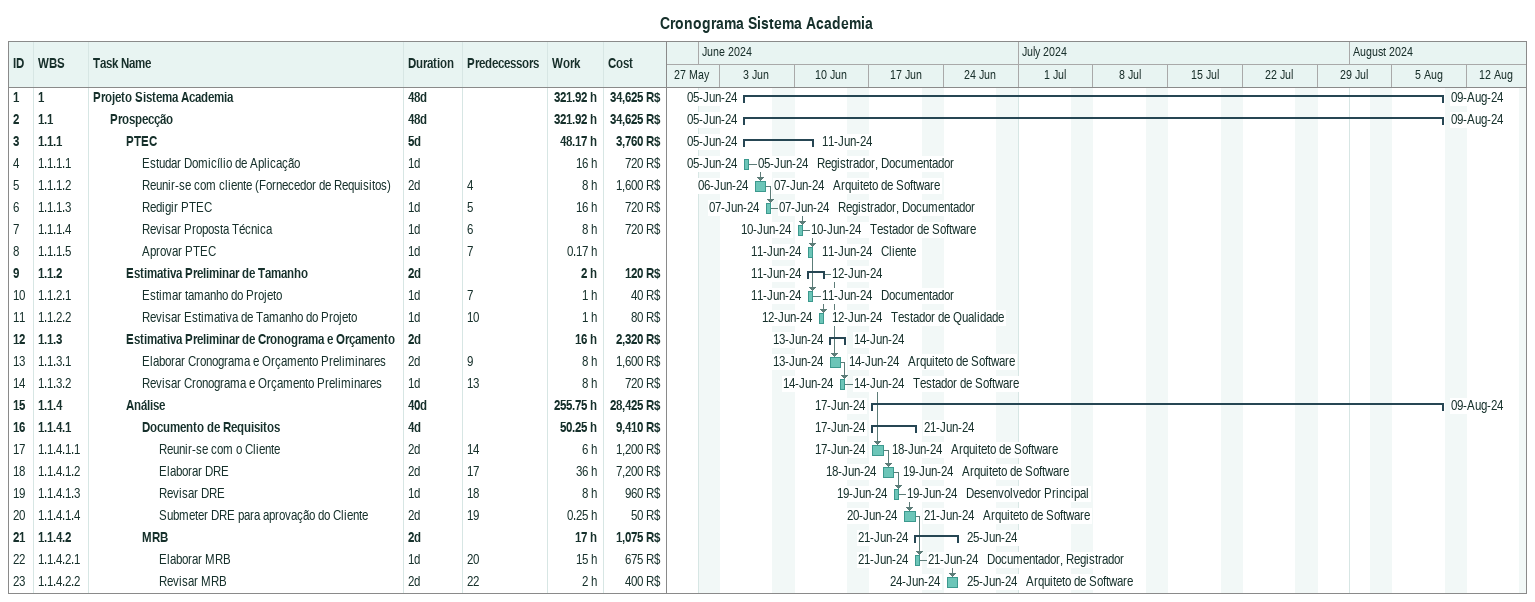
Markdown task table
Cronograma Sistema Academia

| ID | WBS | Task | Duration | Start | Finish | Predecessors | Resources | Work (h) | Cost (R$) |
|---|---|---|---|---|---|---|---|---|---|
| 1 | 1 | **Projeto Sistema Academia** | 48d | 2024-06-05 | 2024-08-09 |  |  | 321.92 | 34625 |
| 2 | 1.1 | **Prospecção** | 48d | 2024-06-05 | 2024-08-09 |  |  | 321.92 | 34625 |
| 3 | 1.1.1 | **PTEC** | 5d | 2024-06-05 | 2024-06-11 |  |  | 48.17 | 3760 |
| 4 | 1.1.1.1 | Estudar Domicílio de Aplicação | 1d | 2024-06-05 | 2024-06-05 |  | Registrador, Documentador | 16 | 720 |
| 5 | 1.1.1.2 | Reunir-se com cliente (Fornecedor de Requisitos) | 2d | 2024-06-06 | 2024-06-07 | 4 | Arquiteto de Software | 8 | 1600 |
| 6 | 1.1.1.3 | Redigir PTEC | 1d | 2024-06-07 | 2024-06-07 | 5 | Registrador, Documentador | 16 | 720 |
| 7 | 1.1.1.4 | Revisar Proposta Técnica | 1d | 2024-06-10 | 2024-06-10 | 6 | Testador de Software | 8 | 720 |
| 8 | 1.1.1.5 | Aprovar PTEC | 1d | 2024-06-11 | 2024-06-11 | 7 | Cliente | 0.17 |  |
| 9 | 1.1.2 | **Estimativa Preliminar de Tamanho** | 2d | 2024-06-11 | 2024-06-12 |  |  | 2 | 120 |
| 10 | 1.1.2.1 | Estimar tamanho do Projeto | 1d | 2024-06-11 | 2024-06-11 | 7 | Documentador | 1 | 40 |
| 11 | 1.1.2.2 | Revisar Estimativa de Tamanho do Projeto | 1d | 2024-06-12 | 2024-06-12 | 10 | Testador de Qualidade | 1 | 80 |
| 12 | 1.1.3 | **Estimativa Preliminar de Cronograma e Orçamento** | 2d | 2024-06-13 | 2024-06-14 |  |  | 16 | 2320 |
| 13 | 1.1.3.1 | Elaborar Cronograma e Orçamento Preliminares | 2d | 2024-06-13 | 2024-06-14 | 9 | Arquiteto de Software | 8 | 1600 |
| 14 | 1.1.3.2 | Revisar Cronograma e Orçamento Preliminares | 1d | 2024-06-14 | 2024-06-14 | 13 | Testador de Software | 8 | 720 |
| 15 | 1.1.4 | **Análise** | 40d | 2024-06-17 | 2024-08-09 |  |  | 255.75 | 28425 |
| 16 | 1.1.4.1 | **Documento de Requisitos** | 4d | 2024-06-17 | 2024-06-21 |  |  | 50.25 | 9410 |
| 17 | 1.1.4.1.1 | Reunir-se com o Cliente | 2d | 2024-06-17 | 2024-06-18 | 14 | Arquiteto de Software | 6 | 1200 |
| 18 | 1.1.4.1.2 | Elaborar DRE | 2d | 2024-06-18 | 2024-06-19 | 17 | Arquiteto de Software | 36 | 7200 |
| 19 | 1.1.4.1.3 | Revisar DRE | 1d | 2024-06-19 | 2024-06-19 | 18 | Desenvolvedor Principal | 8 | 960 |
| 20 | 1.1.4.1.4 | Submeter DRE para aprovação do Cliente | 2d | 2024-06-20 | 2024-06-21 | 19 | Arquiteto de Software | 0.25 | 50 |
| 21 | 1.1.4.2 | **MRB** | 2d | 2024-06-21 | 2024-06-25 |  |  | 17 | 1075 |
| 22 | 1.1.4.2.1 | Elaborar MRB | 1d | 2024-06-21 | 2024-06-21 | 20 | Documentador, Registrador | 15 | 675 |
| 23 | 1.1.4.2.2 | Revisar MRB | 2d | 2024-06-24 | 2024-06-25 | 22 | Arquiteto de Software | 2 | 400 |
